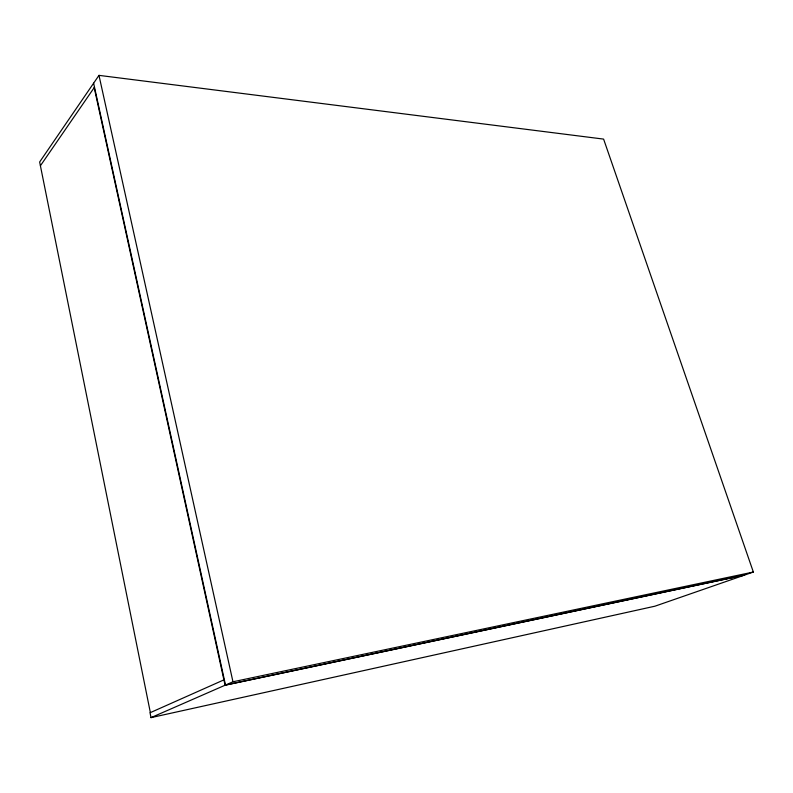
<?xml version="1.0" encoding="UTF-8"?>
<svg xmlns="http://www.w3.org/2000/svg" width="793" height="793" viewBox="0 0 793 793"><rect width="100%" height="100%" fill="white"/><g stroke="black" fill="none" stroke-linecap="round" stroke-linejoin="round"><path stroke-width="1.19" d="M223.913 679.869L150.026 712.758L151.007 717.635L654.949 606.189L753.35 572.031L603.602 139.102L98.976 75.365L39.65 162L150.363 712.61M40.403 165.767L94.496 87.19M151.007 717.635L225.083 685.221L744.617 575.064L225.499 685.043L93.614 83.166M225.499 685.043L232.964 681.782L753.35 572.031M98.976 75.365L232.964 681.782M94.198 87.617L225.083 685.221"/></g></svg>
